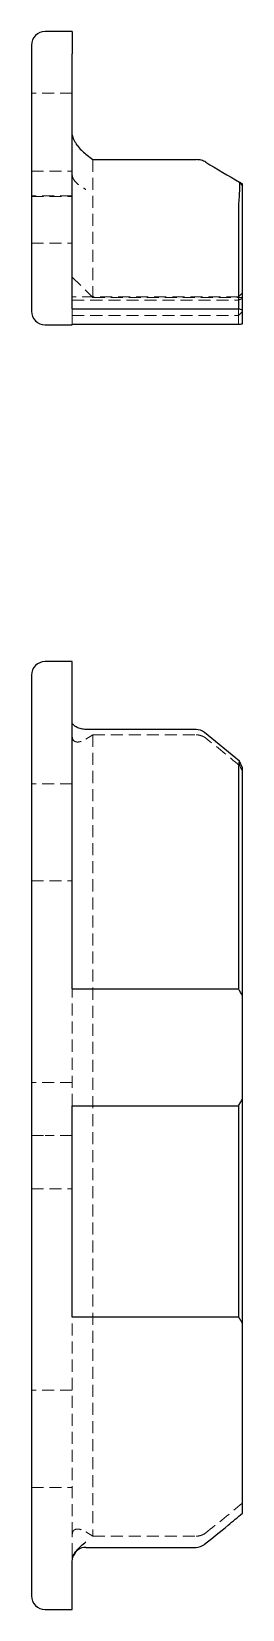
# Model space of a CAD drawing. Header units: millimetres. Extents: x 71 to 238, y 7 to 173.
# Drawn here: x 71.3 to 93.6, y 7 to 173.5 of the extents above.
import ezdxf

# ---------------------------------------------------------------- set-up
doc = ezdxf.new("R2010")
doc.units = ezdxf.units.MM
doc.linetypes.add('HIDDEN', pattern=[1.905, 1.27, -0.635])

msp = doc.modelspace()

# ---------------------------------------------------------------- linework, layer by layer
at = {"color": 7, "linetype": 'Continuous', "lineweight": 25}
for p, q in [((75.64, 173.47), (72.76, 173.47)), ((75.64, 173.47), (75.64, 171.14)), ((71.32, 172.03), (71.32, 169.7)), ((75.64, 161.13), (75.64, 171.14)), ((71.32, 169.7), (71.32, 162.19)), ((71.32, 162.19), (71.32, 143.97)), ((75.64, 144.22), (75.64, 161.13)), ((77.08, 160.53), (77.8, 159.96)), ((77.8, 159.96), (88.72, 159.96)), ((93.33, 157.58), (93.33, 157.3)), ((93.63, 157.17), (93.63, 157.41)), ((93.63, 156.85), (93.63, 157.17)), ((93.63, 146.34), (93.63, 155.08)), ((93.2, 154.72), (93.2, 145.93)), ((93.2, 145.93), (93.2, 144.22)), ((93.63, 144.08), (93.63, 146.34)), ((75.64, 144.22), (93.2, 144.22)), ((93.63, 142.63), (93.63, 144.08)), ((72.76, 142.53), (75.64, 142.53)), ((75.64, 142.6), (93.2, 142.6)), ((75.64, 142.53), (75.64, 142.6)), ((75.64, 107), (72.76, 107)), ((75.64, 105.12), (75.64, 107)), ((71.32, 105.56), (71.32, 104.15)), ((75.64, 72.47), (75.64, 105.12)), ((71.32, 104.15), (71.32, 9.85)), ((88.72, 99.84), (77.08, 99.84)), ((93.31, 96.49), (89.63, 99.51)), ((93.2, 95.13), (93.2, 75.26)), ((93.63, 95.8), (93.31, 96.51)), ((93.63, 75.15), (93.63, 94.9)), ((93.2, 75.26), (93.2, 72.47)), ((93.63, 71.79), (93.63, 75.15)), ((75.64, 72.47), (93.2, 72.47)), ((93.63, 60.82), (93.63, 71.79)), ((75.64, 60.13), (93.2, 60.13)), ((75.64, 37.88), (75.64, 60.13)), ((93.2, 60.13), (93.2, 57)), ((93.63, 57), (93.63, 60.82)), ((93.2, 57), (93.2, 41.13)), ((93.63, 41.23), (93.63, 57)), ((93.2, 41.13), (93.2, 37.88)), ((93.63, 37.21), (93.63, 41.23)), ((75.64, 37.88), (93.2, 37.88)), ((93.63, 18.25), (93.63, 37.21)), ((77.08, 13.55), (88.72, 13.55)), ((75.64, 8.88), (75.64, 12.14)), ((71.32, 9.85), (71.32, 8.44)), ((75.64, 7), (75.64, 8.88)), ((72.76, 7), (75.64, 7))]:
    msp.add_line(p, q, dxfattribs=at)
at = {"color": 7, "linetype": 'HIDDEN', "lineweight": 18}
for p, q in [((75.64, 166.99), (71.32, 166.99)), ((77.8, 159.96), (77.8, 145.41)), ((71.32, 158.74), (75.64, 158.74)), ((75.64, 156.14), (71.32, 156.14)), ((71.32, 156.06), (75.64, 156.06)), ((71.32, 151.16), (75.64, 151.16)), ((75.64, 147.57), (77.8, 145.41)), ((93.2, 145.48), (75.64, 145.48)), ((75.64, 145.13), (93.2, 145.13)), ((77.8, 145.41), (93.63, 145.41)), ((93.63, 145.91), (93.2, 145.48)), ((75.64, 144.22), (75.64, 143.52)), ((75.64, 143.52), (93.2, 143.52)), ((75.64, 143.52), (75.64, 142.6)), ((93.2, 143.52), (93.2, 144.22)), ((93.63, 143.95), (93.2, 143.52)), ((93.2, 142.6), (93.2, 143.52)), ((77.08, 98.82), (77.8, 99.27)), ((77.8, 99.27), (77.8, 14.73)), ((77.8, 99.27), (88.72, 99.27)), ((93.33, 96.03), (93.33, 96.25)), ((75.64, 94.12), (71.32, 94.12)), ((71.32, 83.86), (75.64, 83.86)), ((75.64, 60.13), (75.64, 72.47)), ((75.64, 62.61), (71.32, 62.61)), ((71.32, 57), (72.76, 57)), ((75.64, 57), (72.76, 57)), ((71.32, 51.39), (75.64, 51.39)), ((75.64, 14.94), (75.64, 37.88)), ((75.64, 30.14), (71.32, 30.14)), ((71.32, 19.88), (75.64, 19.88)), ((77.08, 15.18), (77.8, 14.73)), ((75.64, 12.72), (75.64, 14.94)), ((77.8, 14.73), (88.72, 14.73)), ((75.64, 12.14), (75.64, 12.72)), ((75.74, 12.63), (75.76, 12.69))]:
    msp.add_line(p, q, dxfattribs=at)
at = {"color": 7, "linetype": 'Continuous', "lineweight": 25}
for centre, start, end in [((72.76, 143.97), 180, 270), ((72.76, 105.56), 90, 180), ((88.72, 98.4), 51.3678, 90), ((77.08, 12.11), 90, 156.4429), ((88.72, 14.99), 270, 308.6529), ((72.76, 8.44), 180, 270)]:
    msp.add_arc(centre, 1.44, start, end, dxfattribs=at)
for centre, major_axis, ratio, start_param, end_param in [((72.76, 172.03), (0, 1.44), 0.99863, 0, 1.570796), ((89.32, 214.06), (-61.71, 61.71), 0.487733, 2.030722, 2.083061), ((89.32, 214.06), (-61.71, 61.71), 0.487733, 2.083061, 2.087517), ((91.67, 214.06), (-19.37, 68.4), 0.304423, 2.450862, 2.46162)]:
    msp.add_ellipse(centre, major_axis=major_axis, ratio=ratio, start_param=start_param, end_param=end_param, dxfattribs=at)
at = {"color": 7, "linetype": 'HIDDEN', "lineweight": 18}
for centre, major_axis, ratio, start_param, end_param in [((89.32, 57), (64.91, -64.91), 0.344328, 1.84393, 1.896269), ((91.67, 57), (-23.72, 68.44), 0.229093, 5.227126, 5.237884), ((89.32, 57), (64.91, 64.91), 0.344328, 4.386917, 4.443711)]:
    msp.add_ellipse(centre, major_axis=major_axis, ratio=ratio, start_param=start_param, end_param=end_param, dxfattribs=at)
at = {"color": 7, "linetype": 'Continuous', "lineweight": 25}
for points, knots in [([(75.64, 162.56), (75.64, 162.41), (75.7, 162.23), (75.84, 161.94), (75.9, 161.85), (76.02, 161.66), (76.08, 161.56), (76.29, 161.29), (76.44, 161.12), (76.76, 160.8), (76.92, 160.66), (77.08, 160.53)], [0, 0, 0, 0, 0.25, 0.25, 0.375, 0.375, 0.5, 0.5, 0.75, 0.75, 1, 1, 1, 1]), ([(89.74, 159.7), (89.67, 159.74), (89.6, 159.78), (89.44, 159.84), (89.36, 159.87), (89.1, 159.94), (88.91, 159.96), (88.72, 159.96)], [0, 0, 0, 0, 0.25, 0.25, 0.5, 0.5, 1, 1, 1, 1]), ([(93.33, 157.28), (93.33, 157.19), (93.33, 157.09), (93.32, 156.88), (93.32, 156.76), (93.3, 156.53), (93.29, 156.42), (93.28, 156.19), (93.27, 156.08), (93.25, 155.77), (93.24, 155.57), (93.21, 155.23), (93.21, 155.08), (93.2, 154.96)], [0, 0, 0, 0, 0.125, 0.125, 0.25, 0.25, 0.375, 0.375, 0.5, 0.5, 0.75, 0.75, 1, 1, 1, 1]), ([(93.63, 155.31), (93.63, 155.42), (93.63, 155.55), (93.63, 155.87), (93.63, 156.05), (93.63, 156.35), (93.63, 156.47), (93.63, 156.63), (93.63, 156.68), (93.63, 156.77), (93.63, 156.8), (93.63, 156.84)], [0.030719, 0.030719, 0.030719, 0.030719, 0.0755511, 0.0755511, 0.1357853, 0.1357853, 0.181005, 0.181005, 0.2030867, 0.2030867, 0.2232257, 0.2232257, 0.2232257, 0.2232257]), ([(93.63, 144.08), (93.56, 144.1), (93.41, 144.15), (93.27, 144.2), (93.2, 144.22)], [0, 0, 0, 0, 0.513499, 1, 1, 1, 1]), ([(93.2, 142.6), (93.27, 142.6), (93.41, 142.61), (93.56, 142.63), (93.63, 142.63)], [0, 0, 0, 0, 0.4865009, 1, 1, 1, 1]), ([(77.08, 99.84), (76.91, 99.85), (76.55, 99.88), (76.11, 100.05), (75.8, 100.27), (75.72, 100.39), (75.67, 100.45)], [0, 0, 0, 0, 0.223798, 0.464244, 0.721194, 1, 1, 1, 1]), ([(93.31, 96.49), (93.31, 96.5), (93.3, 96.53), (93.27, 96.44), (93.24, 96.21), (93.21, 95.87), (93.21, 95.63), (93.2, 95.5)], [0, 0, 0, 0, 0.058082, 0.264503, 0.567487, 0.7801, 1, 1, 1, 1]), ([(93.63, 95.2), (93.63, 95.34), (93.63, 95.6), (93.63, 95.79), (93.63, 95.8), (93.63, 95.8)], [0, 0, 0, 0, 0.454672, 0.835544, 1, 1, 1, 1]), ([(93.63, 71.79), (93.56, 71.91), (93.41, 72.13), (93.27, 72.36), (93.2, 72.47)], [0, 0, 0, 0, 0.513499, 1, 1, 1, 1]), ([(93.2, 60.13), (93.27, 60.24), (93.41, 60.48), (93.56, 60.71), (93.63, 60.82)], [0, 0, 0, 0, 0.4865009, 1, 1, 1, 1]), ([(93.63, 37.21), (93.56, 37.32), (93.41, 37.54), (93.27, 37.77), (93.2, 37.88)], [0, 0, 0, 0, 0.513499, 1, 1, 1, 1]), ([(89.63, 13.87), (90.45, 14.54), (91.79, 15.61), (93.12, 16.73), (93.63, 17.16)], [0, 0, 0, 0, 0.617165, 1, 1, 1, 1]), ([(93.63, 17.16), (93.63, 17.16), (93.63, 17.13), (93.63, 17.22), (93.63, 17.51), (93.63, 17.92), (93.63, 18.21), (93.63, 18.25)], [0, 0, 0, 0, 0.023168, 0.209585, 0.512432, 0.92727, 1, 1, 1, 1]), ([(75.64, 12.14), (75.64, 12.33), (75.69, 12.52), (75.86, 12.9), (75.97, 13.07), (76.24, 13.4), (76.4, 13.55), (76.73, 13.84), (76.91, 13.99), (77.08, 14.13)], [0, 0, 0, 0, 0.25, 0.25, 0.5, 0.5, 0.75, 0.75, 1, 1, 1, 1])]:
    msp.add_open_spline(points, degree=3, knots=knots, dxfattribs=at)
at = {"color": 7, "linetype": 'HIDDEN', "lineweight": 18}
for points, knots in [([(75.64, 158.35), (75.64, 158.19), (75.69, 158.04), (75.86, 157.74), (75.97, 157.61), (76.24, 157.36), (76.4, 157.24), (76.73, 157.01), (76.91, 156.91), (77.08, 156.8)], [0, 0, 0, 0, 0.25, 0.25, 0.5, 0.5, 0.75, 0.75, 1, 1, 1, 1]), ([(93.63, 145.32), (93.56, 145.29), (93.41, 145.23), (93.27, 145.16), (93.2, 145.13)], [0, 0, 0, 0, 0.513499, 1, 1, 1, 1]), ([(75.64, 99.06), (75.64, 98.88), (75.7, 98.75), (75.84, 98.61), (75.9, 98.58), (76.02, 98.54), (76.08, 98.52), (76.29, 98.51), (76.44, 98.54), (76.76, 98.65), (76.92, 98.72), (77.08, 98.82)], [0, 0, 0, 0, 0.25, 0.25, 0.375, 0.375, 0.5, 0.5, 0.75, 0.75, 1, 1, 1, 1]), ([(89.74, 98.93), (89.67, 98.99), (89.6, 99.03), (89.44, 99.12), (89.36, 99.15), (89.1, 99.24), (88.91, 99.27), (88.72, 99.27)], [0, 0, 0, 0, 0.25, 0.25, 0.5, 0.5, 1, 1, 1, 1]), ([(75.64, 14.94), (75.64, 15.12), (75.7, 15.25), (75.84, 15.39), (75.9, 15.42), (76.02, 15.46), (76.08, 15.48), (76.29, 15.49), (76.44, 15.46), (76.76, 15.35), (76.92, 15.28), (77.08, 15.18)], [0, 0, 0, 0, 0.25, 0.25, 0.375, 0.375, 0.5, 0.5, 0.75, 0.75, 1, 1, 1, 1]), ([(88.72, 14.73), (88.81, 14.73), (88.91, 14.74), (89.09, 14.77), (89.18, 14.79), (89.44, 14.88), (89.6, 14.96), (89.74, 15.07)], [0, 0, 0, 0, 0.25, 0.25, 0.5, 0.5, 1, 1, 1, 1])]:
    msp.add_open_spline(points, degree=3, knots=knots, dxfattribs=at)
at = {"color": 7, "linetype": 'Continuous', "lineweight": 25}
for points in [[(93.33, 157.3), (93.33, 157.3), (93.33, 157.29), (93.33, 157.28)], [(93.63, 156.84), (93.63, 156.84), (93.63, 156.85), (93.63, 156.85)], [(93.2, 154.96), (93.2, 154.88), (93.2, 154.8), (93.2, 154.72)], [(93.63, 155.08), (93.63, 155.15), (93.63, 155.22), (93.63, 155.31)], [(93.2, 95.5), (93.2, 95.38), (93.2, 95.26), (93.2, 95.13)], [(93.63, 94.9), (93.63, 95.01), (93.63, 95.1), (93.63, 95.2)]]:
    msp.add_open_spline(points, degree=3, dxfattribs=at)
at = {"color": 7, "linetype": 'HIDDEN', "lineweight": 18}
for points in [[(93.33, 96.27), (93.33, 96.35), (93.33, 96.41), (93.32, 96.45)], [(93.33, 96.25), (93.33, 96.26), (93.33, 96.26), (93.33, 96.27)]]:
    msp.add_open_spline(points, degree=3, dxfattribs=at)

doc.saveas('drawing.dxf')
